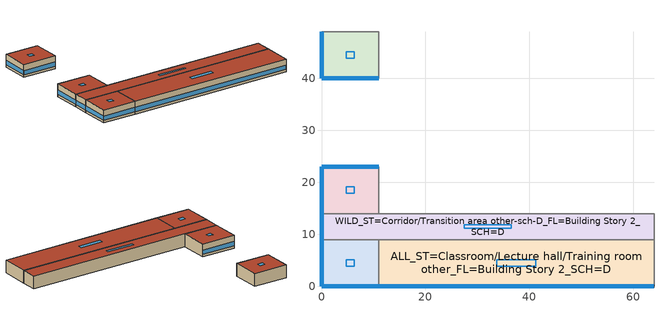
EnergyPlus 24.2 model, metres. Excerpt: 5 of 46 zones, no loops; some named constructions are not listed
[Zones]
ALL_ST=Classroom/Lecture hall/Training room other_FL=Building Story 2_SCH=D
 floor to ALL_ST=Classroom/Lecture hall/Training room other_FL=Building Story 1_SCH=D 4 (BTAP-Int-Floor): 64,9 64,0 11,0 11,9 z4
 wall outside (BTAP-Ext-Wall-Mass:U-0.29): 11,0 64,0 z4:8
 wall to ALL_ST=Lobby - other_FL=Building Story 2_SCH=C (BTAP-Int-Wall): 64,0 64,9 z4:8
 wall to WILD_ST=Corridor/Transition area other-sch-D_FL=Building Story 2_SCH=D (BTAP-Int-Wall): 64,9 11,9 z4:8
 wall to ALL_ST=Classroom/Lecture hall/Training room other_FL=Building Story 2_SCH=D 4 (BTAP-Int-Wall): 11,9 11,0 z4:8
 window (BTAP-Ext-FixedWindow:U=0.280 SHGC=0.600): 11.03,0 63.97,0 z4.76:6.1
 roof outside (BTAP-Ext-Roof-Metal:U-0.2): 64,0 64,9 11,9 11,0 z8
 skylight (BTAP-Ext-Skylights:U=0.241 SHGC=0.600): 41.25,3.86 41.25,5.14 33.75,5.14 33.75,3.86 z8
ALL_ST=Classroom/Lecture hall/Training room other_FL=Building Story 2_SCH=D 2
 floor to ALL_ST=Classroom/Lecture hall/Training room other_FL=Building Story 1_SCH=D 3 (BTAP-Int-Floor): 11,49 11,40 0,40 0,49 z4
 wall outside (BTAP-Ext-Wall-Mass:U-0.29): 0,49 0,40 11,40 z4:8
 wall to ALL_ST=Classroom/Lecture hall/Training room other_FL=Building Story 2_SCH=D 6 (BTAP-Int-Wall): 11,40 11,49 z4:8
 wall to WILD_ST=Corridor/Transition area other-sch-D_FL=Building Story 2_SCH=D 2 (BTAP-Int-Wall): 11,49 0,49 z4:8
 window (BTAP-Ext-FixedWindow:U=0.280 SHGC=0.600): 0.03,40 10.97,40 / 0,48.97 0,40.03 z4.76:6.1
 roof outside (BTAP-Ext-Roof-Metal:U-0.2): 11,40 11,49 0,49 0,40 z8
 skylight (BTAP-Ext-Skylights:U=0.241 SHGC=0.600): 6.28,43.86 6.28,45.14 4.72,45.14 4.72,43.86 z8
ALL_ST=Classroom/Lecture hall/Training room other_FL=Building Story 2_SCH=D 4
 floor to ALL_ST=Classroom/Lecture hall/Training room other_FL=Building Story 1_SCH=D 11 (BTAP-Int-Floor): 11,9 11,0 0,0 0,9 z4
 wall outside (BTAP-Ext-Wall-Mass:U-0.29): 0,9 0,0 11,0 z4:8
 wall to WILD_ST=Corridor/Transition area other-sch-D_FL=Building Story 2_SCH=D (BTAP-Int-Wall): 11,9 0,9 z4:8
 window (BTAP-Ext-FixedWindow:U=0.280 SHGC=0.600): 0.03,0 10.97,0 / 0,8.97 0,0.03 z4.76:6.1
 roof outside (BTAP-Ext-Roof-Metal:U-0.2): 11,0 11,9 0,9 0,0 z8
 skylight (BTAP-Ext-Skylights:U=0.241 SHGC=0.600): 6.28,3.86 6.28,5.14 4.72,5.14 4.72,3.86 z8
ALL_ST=Classroom/Lecture hall/Training room other_FL=Building Story 2_SCH=D 7
 floor to ALL_ST=Classroom/Lecture hall/Training room other_FL=Building Story 1_SCH=D 1 (BTAP-Int-Floor): 11,23 11,14 0,14 0,23 z4
 wall outside (BTAP-Ext-Wall-Mass:U-0.29): 11,23 0,23 0,14 z4:8
 wall to WILD_ST=Corridor/Transition area other-sch-D_FL=Building Story 2_SCH=D (BTAP-Int-Wall): 0,14 11,14 z4:8
 wall to ALL_ST=Classroom/Lecture hall/Training room other_FL=Building Story 2_SCH=D 8 (BTAP-Int-Wall): 11,14 11,23 z4:8
 window (BTAP-Ext-FixedWindow:U=0.280 SHGC=0.600): 10.97,23 0.03,23 / 0,22.97 0,14.03 z4.76:6.1
 roof outside (BTAP-Ext-Roof-Metal:U-0.2): 11,14 11,23 0,23 0,14 z8
 skylight (BTAP-Ext-Skylights:U=0.241 SHGC=0.600): 6.28,17.86 6.28,19.14 4.72,19.14 4.72,17.86 z8
WILD_ST=Corridor/Transition area other-sch-D_FL=Building Story 2_SCH=D
 floor to WILD_ST=Corridor/Transition area other-sch-D_FL=Building Story 1_SCH=D 3 (BTAP-Int-Floor): 64,14 64,9 0,9 0,14 z4
 wall outside (BTAP-Ext-Wall-Mass:U-0.29): 0,14 0,9 z4:8
 wall to ALL_ST=Lobby - other_FL=Building Story 2_SCH=C (BTAP-Int-Wall): 64,9 64,14 z4:8
 wall to ALL_ST=Classroom/Lecture hall/Training room other_FL=Building Story 2_SCH=D 8 (BTAP-Int-Wall): 64,14 11,14 z4:8
 window (BTAP-Ext-FixedWindow:U=0.280 SHGC=0.600): 0,13.97 0,9.03 z4.76:6.11
 roof outside (BTAP-Ext-Roof-Metal:U-0.2): 64,9 64,14 0,14 0,9 z8
 skylight (BTAP-Ext-Skylights:U=0.241 SHGC=0.600): 36.53,11.15 36.53,11.85 27.47,11.85 27.47,11.15 z8
[Schedule:Day:Interval]
NECB-C-Lighting Sun|Hol Day: No, 08:00, 0.05, 09:00, 0.5, 19:00, 0.9, 24:00, 0.05
NECB-C-Lighting Default|Wkdy Day; NECB-C-Lighting Sat Day; NECB-C-Lighting Default: No, 08:00, 0.05, 09:00, 0.5, 19:00, 0.9, 20:00, 0.6, 21:00, 0.5, 24:00, 0.05
NECB-C-Occupancy-NECB-C-Lighting-0.5-0.0-0.67-Sun|Hol-Light Day: No, 08:00, 0.03325, 09:00, 0.3325, 10:00, 0.5985, 19:00, 0.9, 24:00, 0.03325
NECB-C-Occupancy-NECB-C-Lighting-0.5-0.0-0.67-Default|Wkdy-Light Day; NECB-C-Occupancy-NECB-C-Lighting-0.5-0.0-0.67-Sat-Light Day; NECB-C-Occupancy-NECB-C-Lighting-0.5-0.0-0.67-Light Default: No, 08:00, 0.03325, 09:00, 0.3325, 10:00, 0.5985, 19:00, 0.9, 20:00, 0.399, 21:00, 0.3325, 24:00, 0.03325
NECB-B-Occupancy-NECB-B-Lighting-0.0-0.0-0.67-Sun|Hol-Light Day; NECB-B-Electric-Equipment Sun|Hol Day: No, 02:00, 0.5, 10:00, 0.1, 11:00, 0.5, 23:00, 0.9, 24:00, 0.5
NECB-B-Occupancy-NECB-B-Lighting-0.0-0.0-0.67-Default|Wkdy-Light Day; NECB-B-Occupancy-NECB-B-Lighting-0.0-0.0-0.67-Sat-Light Day; NECB-B-Occupancy-NECB-B-Lighting-0.0-0.0-0.67-Light Default; NECB-B-Electric-Equipment Default|Wkdy Day; NECB-B-Electric-Equipment Sat Day; NECB-B-Electric-Equipment Default: No, 01:00, 0.9, 02:00, 0.5, 09:00, 0.1, 10:00, 0.5, 11:00, 0.7, 24:00, 0.9
NECB-B-Occupancy Sun|Hol Day: No, 01:00, 0.1, 02:00, 0.3, 10:00, 0, 11:00, 0.1, 12:00, 0.4, 14:00, 0.5, 15:00, 0.4, 18:00, 0.2, 19:00, 0.5, 21:00, 0.7, 22:00, 0.5, 23:00, 0.3, 24:00, 0.1
NECB-B-Occupancy Default|Wkdy Day; NECB-B-Occupancy Default: No, 01:00, 0.3, 02:00, 0.1, 09:00, 0, 10:00, 0.1, 11:00, 0.2, 12:00, 0.5, 13:00, 0.9, 14:00, 0.8, 15:00, 0.5, 17:00, 0.2, 18:00, 0.3, 19:00, 0.6, 22:00, 0.9, 23:00, 0.6, 24:00, 0.4
NECB-B-Occupancy Sat Day: No, 01:00, 0.5, 02:00, 0.3, 09:00, 0, 10:00, 0.1, 11:00, 0.2, 12:00, 0.5, 13:00, 0.9, 14:00, 0.8, 15:00, 0.5, 17:00, 0.2, 18:00, 0.3, 19:00, 0.6, 22:00, 0.9, 24:00, 0.6
[Schedule:Week:Daily]
NECB-C-Occupancy-NECB-C-Lighting-0.5-0.0-0.67-Light Ruleset Week Rule - Jan1-Dec31: NECB-C-Occupancy-NECB-C-Lighting-0.5-0.0-0.67-Sun|Hol-Light Day, NECB-C-Occupancy-NECB-C-Lighting-0.5-0.0-0.67-Default|Wkdy-Light Day, NECB-C-Occupancy-NECB-C-Lighting-0.5-0.0-0.67-Default|Wkdy-Light Day, NECB-C-Occupancy-NECB-C-Lighting-0.5-0.0-0.67-Default|Wkdy-Light Day, NECB-C-Occupancy-NECB-C-Lighting-0.5-0.0-0.67-Default|Wkdy-Light Day, NECB-C-Occupancy-NECB-C-Lighting-0.5-0.0-0.67-Default|Wkdy-Light Day, NECB-C-Occupancy-NECB-C-Lighting-0.5-0.0-0.67-Sat-Light Day, NECB-C-Occupancy-NECB-C-Lighting-0.5-0.0-0.67-Light Default, NECB-C-Occupancy-NECB-C-Lighting-0.5-0.0-0.67-Light Default, NECB-C-Occupancy-NECB-C-Lighting-0.5-0.0-0.67-Light Default, NECB-C-Occupancy-NECB-C-Lighting-0.5-0.0-0.67-Light Default, NECB-C-Occupancy-NECB-C-Lighting-0.5-0.0-0.67-Light Default
NECB-B-Occupancy-NECB-B-Lighting-0.0-0.0-0.67-Light Ruleset Week Rule - Jan1-Dec31: NECB-B-Occupancy-NECB-B-Lighting-0.0-0.0-0.67-Sun|Hol-Light Day, NECB-B-Occupancy-NECB-B-Lighting-0.0-0.0-0.67-Default|Wkdy-Light Day, NECB-B-Occupancy-NECB-B-Lighting-0.0-0.0-0.67-Default|Wkdy-Light Day, NECB-B-Occupancy-NECB-B-Lighting-0.0-0.0-0.67-Default|Wkdy-Light Day, NECB-B-Occupancy-NECB-B-Lighting-0.0-0.0-0.67-Default|Wkdy-Light Day, NECB-B-Occupancy-NECB-B-Lighting-0.0-0.0-0.67-Default|Wkdy-Light Day, NECB-B-Occupancy-NECB-B-Lighting-0.0-0.0-0.67-Sat-Light Day, NECB-B-Occupancy-NECB-B-Lighting-0.0-0.0-0.67-Light Default, NECB-B-Occupancy-NECB-B-Lighting-0.0-0.0-0.67-Light Default, NECB-B-Occupancy-NECB-B-Lighting-0.0-0.0-0.67-Light Default, NECB-B-Occupancy-NECB-B-Lighting-0.0-0.0-0.67-Light Default, NECB-B-Occupancy-NECB-B-Lighting-0.0-0.0-0.67-Light Default
NECB-B-Occupancy Week Rule - Jan1-Dec31: NECB-B-Occupancy Sun|Hol Day, NECB-B-Occupancy Default|Wkdy Day, NECB-B-Occupancy Default|Wkdy Day, NECB-B-Occupancy Default|Wkdy Day, NECB-B-Occupancy Default|Wkdy Day, NECB-B-Occupancy Default|Wkdy Day, NECB-B-Occupancy Sat Day, NECB-B-Occupancy Default, NECB-B-Occupancy Default, NECB-B-Occupancy Default, NECB-B-Occupancy Default, NECB-B-Occupancy Default
NECB-B-Electric-Equipment Week Rule - Jan1-Dec31: NECB-B-Electric-Equipment Sun|Hol Day, NECB-B-Electric-Equipment Default|Wkdy Day, NECB-B-Electric-Equipment Default|Wkdy Day, NECB-B-Electric-Equipment Default|Wkdy Day, NECB-B-Electric-Equipment Default|Wkdy Day, NECB-B-Electric-Equipment Default|Wkdy Day, NECB-B-Electric-Equipment Sat Day, NECB-B-Electric-Equipment Default, NECB-B-Electric-Equipment Default, NECB-B-Electric-Equipment Default, NECB-B-Electric-Equipment Default, NECB-B-Electric-Equipment Default
